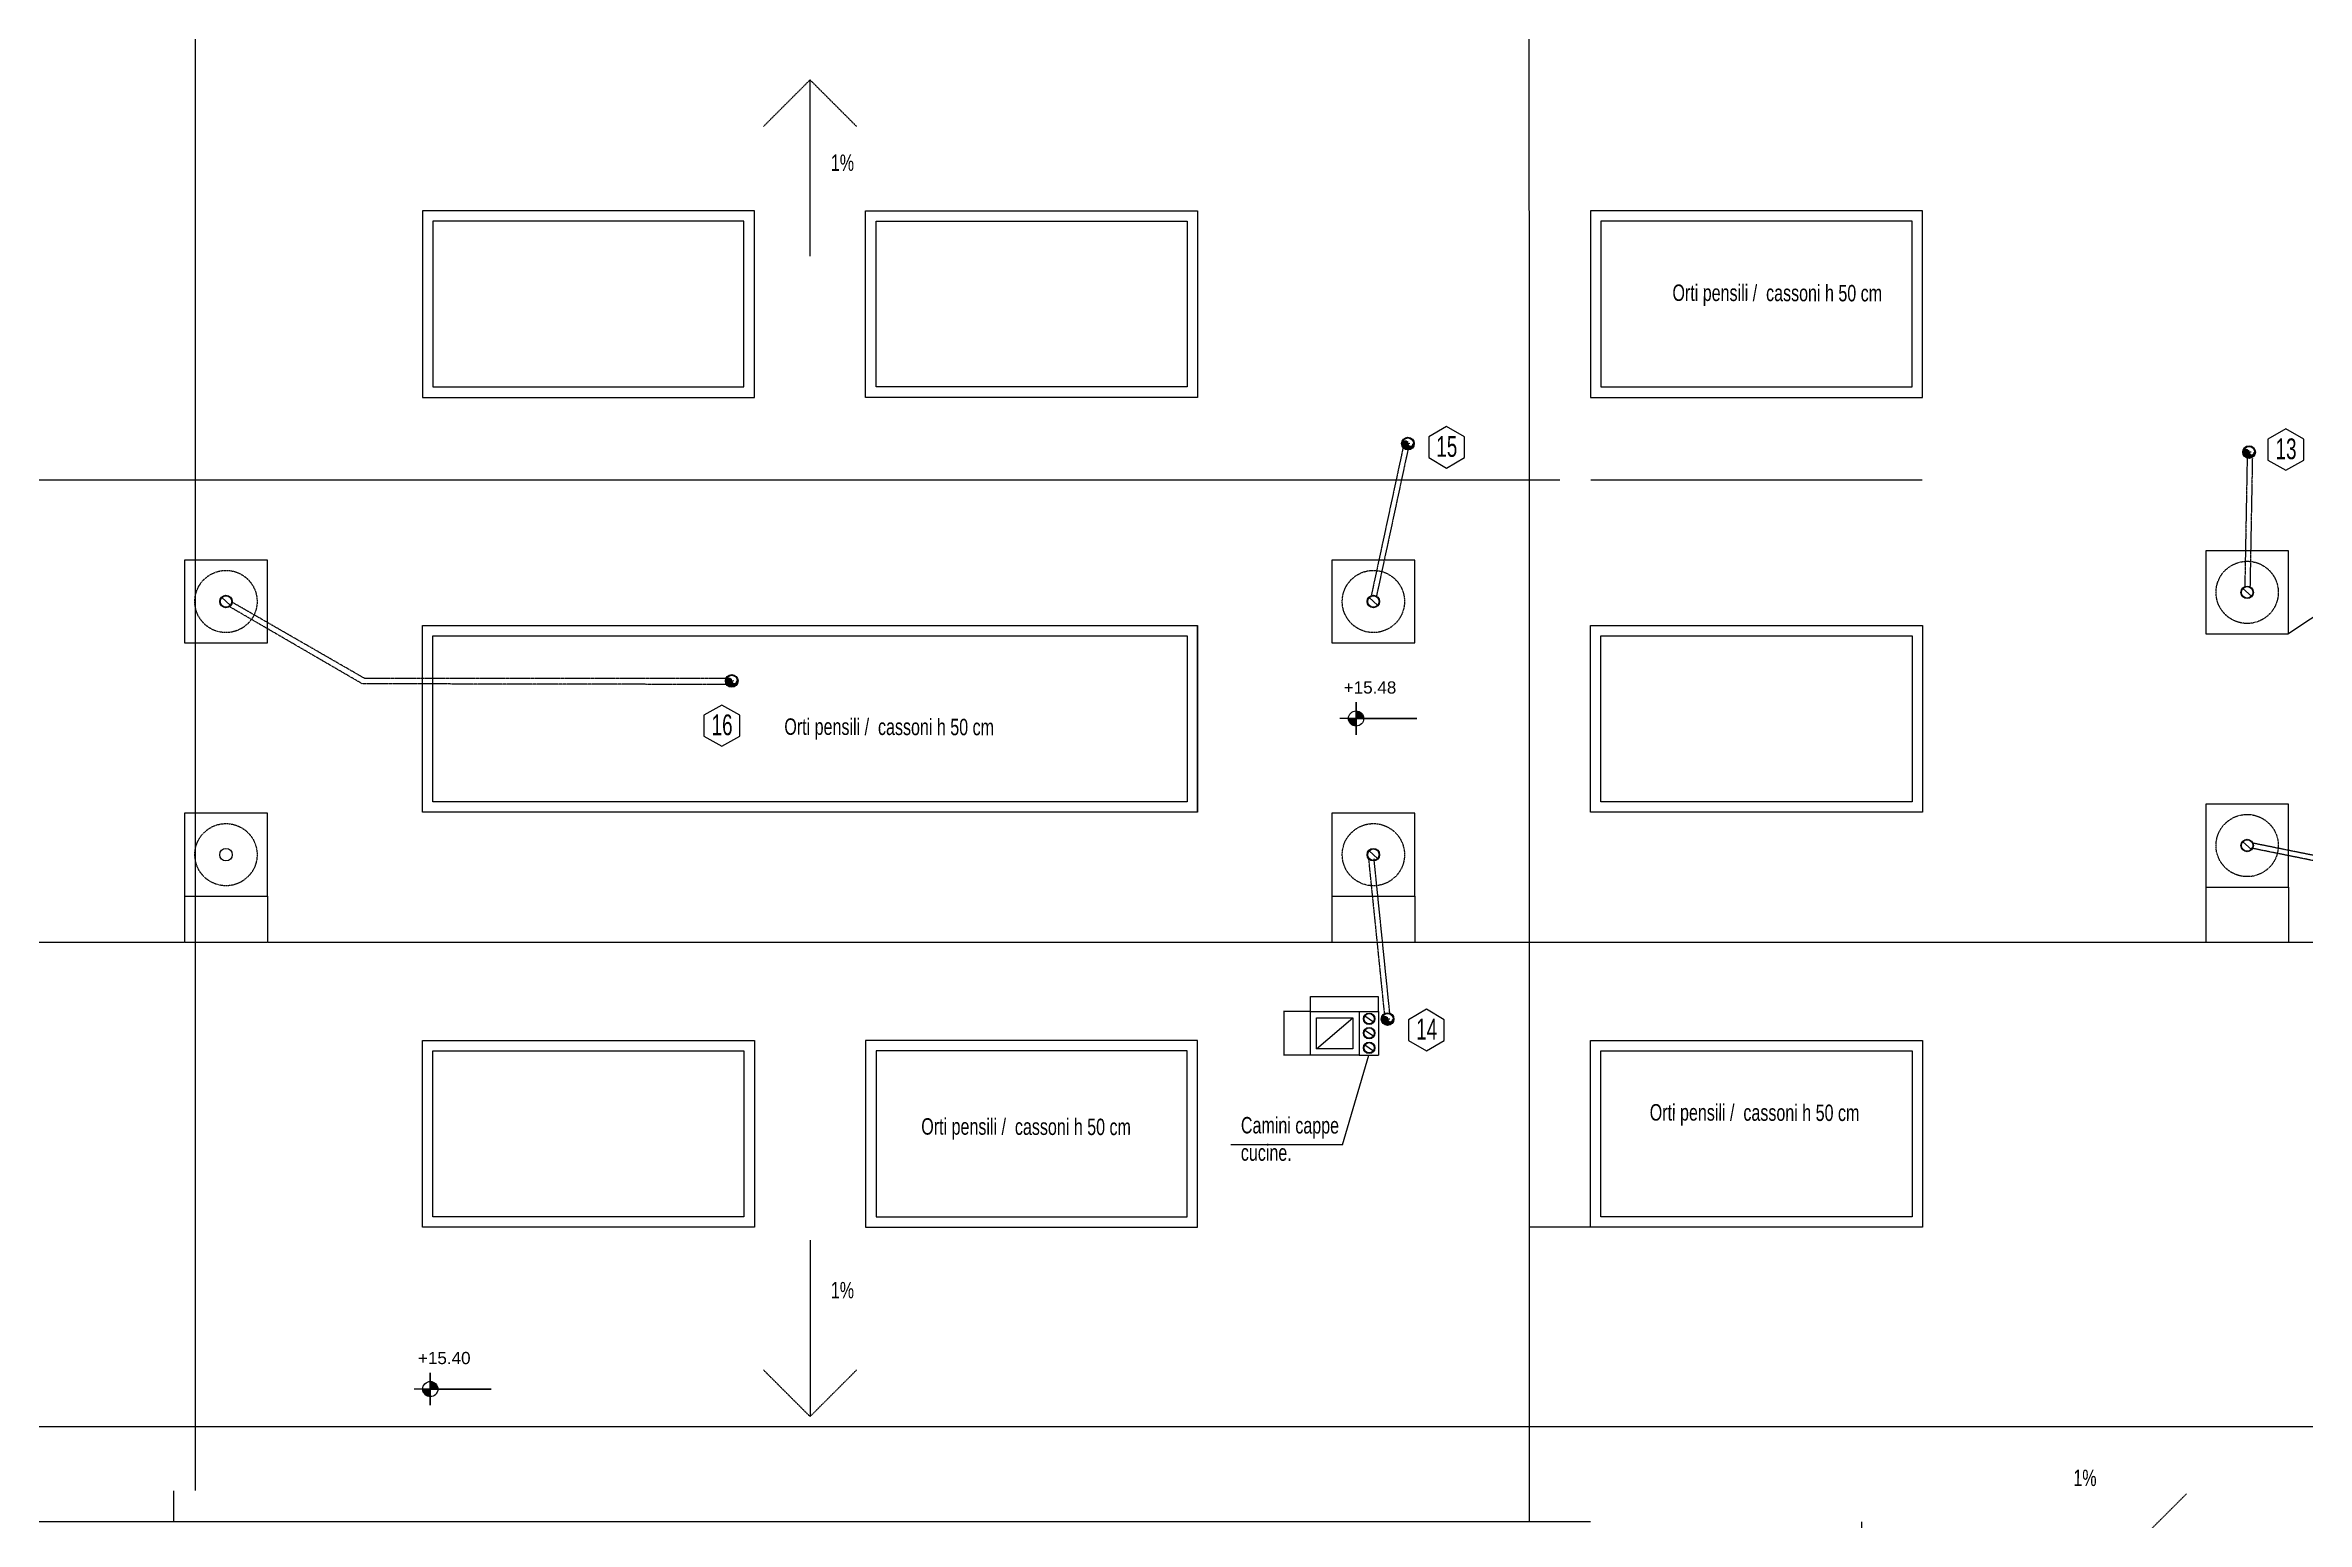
# Model space of a CAD drawing. Header units: millimetres. Extents: x -3782782348 to 131293, y -36553 to 57271.
# Drawn here: x 124965 to 127145, y -26355 to -24931 of the extents above; entities that cross this region are included whole.
import ezdxf

# ---------------------------------------------------------------- set-up
doc = ezdxf.new("R2010")
doc.units = ezdxf.units.MM
doc.header["$LTSCALE"] = 0.01
doc.linetypes.add('DASHED', pattern=[19.05, 12.7, -6.35])
doc.linetypes.add('HIDDEN', pattern=[0.375, 0.25, -0.125])
doc.layers.get('Defpoints').update_dxf_attribs({"color": 253})
for name, color, linetype in [('X_cavedi', 1, 'Continuous'), ('X_Esterno', 8, 'Continuous'), ('X_FOROMETRIA SCARICO NUMERAZIONE', 6, 'Continuous'), ('X_MURI', 8, 'Continuous'), ('X_Proiezini', 1, 'Continuous'), ('X_quote 1', 253, 'Continuous'), ('X_Quote altimetriche', 5, 'Continuous'), ('X_Serramenti Est', 1, 'Continuous'), ('X_TESTI', 253, 'Continuous')]:
    doc.layers.add(name, color=color, linetype=linetype)
doc.styles.add('Max 50', font='arial.ttf', dxfattribs={"width": 0.65, "height": 0.125})
doc.styles.add('QUOTE', font='simplex.shx', dxfattribs={"width": 0.7})
doc.styles.get("Standard").update_dxf_attribs({"font": 'arial.ttf'})
doc.dimstyles.get("Standard").update_dxf_attribs({"dimscale": 0, "dimtxt": 0.18, "dimasz": 0.18, "dimexe": 0.18, "dimexo": 0.0625, "dimgap": 0.09, "dimtad": 1, "dimdec": 0, "dimzin": 0, "dimdsep": 46, "dimtxsty": 'Standard', "dimcen": 0.09, "dimclrd": 256, "dimclre": 256, "dimclrt": 5, "dimadec": 0, "dimazin": 0, "dimtfac": 1, "dimtdec": 0, "dimtix": 1, "dimtofl": 0, "dimtmove": 2, "dimatfit": 3, "dimfxl": 1, "dimtolj": 1, "dimtzin": 0, "dimarcsym": 0})

# ---------------------------------------------------------------- blocks, each defined once
blk = doc.blocks.new('*D228')
at = {"layer": 'Defpoints', "color": 0, "transparency": 16777216}
for p in [(126454.5, -25491, 0), (126395.2, -25671), (126454.5, -25671, 0)]:
    blk.add_point(p, dxfattribs=at)
at = {"layer": 'X_quote 1', "lineweight": -2, "transparency": 16777216}
blk.add_line((126395.2, -25491.2), (126395.2, -25670.9), dxfattribs=at)
at = {"layer": 'X_quote 1', "transparency": 16777216}
for points in [[(126395.2, -25491.2), (126395.2, -25491.2), (126395.2, -25491)], [(126395.2, -25670.9), (126395.2, -25670.9), (126395.2, -25671)]]:
    blk.add_solid(points, dxfattribs=at)
at = {"layer": 'X_quote 1', "color": 5, "transparency": 16777216, "insert": (126395, -25581), "char_height": 0.18, "attachment_point": 5, "rotation": 90}
blk.add_mtext('\\A1;180', dxfattribs=at)
blk = doc.blocks.new('*D91')
at = {"layer": 'Defpoints', "color": 0, "transparency": 16777216}
for p in [(125035.7, -24807, 0), (125109.2, -26325.1, 0), (125109.2, -26325.1, 0)]:
    blk.add_point(p, dxfattribs=at)
at = {"layer": 'X_quote 1', "lineweight": -2, "transparency": 16777216}
blk.add_line((125109.2, -24807.2, 0), (125109.2, -26324.9, 0), dxfattribs=at)
at = {"layer": 'X_quote 1', "transparency": 16777216}
for points in [[(125109.2, -24807.2, 0), (125109.2, -24807.2, 0), (125109.2, -24807, 0)], [(125109.2, -26324.9, 0), (125109.2, -26324.9, 0), (125109.2, -26325.1, 0)]]:
    blk.add_solid(points, dxfattribs=at)
at = {"layer": 'X_quote 1', "color": 5, "transparency": 16777216, "insert": (125109, -25566, 0), "char_height": 0.18, "attachment_point": 5, "rotation": 90}
blk.add_mtext('\\A1;1518', dxfattribs=at)
blk = doc.blocks.new('*D235')
at = {"layer": 'Defpoints', "color": 0, "transparency": 16777216}
for p in [(124949.5, -25271, 0), (125328.3, -25271, 0), (125328.3, -25350.5)]:
    blk.add_point(p, dxfattribs=at)
at = {"layer": 'X_quote 1', "lineweight": -2, "transparency": 16777216}
blk.add_line((124949.6, -25350.5), (125328.1, -25350.5), dxfattribs=at)
at = {"layer": 'X_quote 1', "transparency": 16777216}
for points in [[(124949.6, -25350.5), (124949.6, -25350.5), (124949.5, -25350.5)], [(125328.1, -25350.5), (125328.1, -25350.5), (125328.3, -25350.5)]]:
    blk.add_solid(points, dxfattribs=at)
at = {"layer": 'X_quote 1', "color": 5, "transparency": 16777216, "insert": (125138.9, -25350.3), "char_height": 0.18, "attachment_point": 5}
blk.add_mtext('\\A1;379', dxfattribs=at)
blk = doc.blocks.new('*D236')
at = {"layer": 'Defpoints', "color": 0, "transparency": 16777216}
for p in [(125328.3, -25271, 0), (125648.3, -25271, 0), (125648.3, -25350.5)]:
    blk.add_point(p, dxfattribs=at)
at = {"layer": 'X_quote 1', "lineweight": -2, "transparency": 16777216}
blk.add_line((125328.5, -25350.5), (125648.1, -25350.5), dxfattribs=at)
at = {"layer": 'X_quote 1', "transparency": 16777216}
for points in [[(125328.5, -25350.5), (125328.5, -25350.5), (125328.3, -25350.5)], [(125648.1, -25350.5), (125648.1, -25350.5), (125648.3, -25350.5)]]:
    blk.add_solid(points, dxfattribs=at)
at = {"layer": 'X_quote 1', "color": 5, "transparency": 16777216, "insert": (125488.3, -25350.3), "char_height": 0.18, "attachment_point": 5}
blk.add_mtext('\\A1;320', dxfattribs=at)
blk = doc.blocks.new('*D237')
at = {"layer": 'Defpoints', "color": 0, "transparency": 16777216}
for p in [(125648.3, -25271, 0), (125755.6, -25271, 0), (125755.6, -25350.5)]:
    blk.add_point(p, dxfattribs=at)
at = {"layer": 'X_quote 1', "lineweight": -2, "transparency": 16777216}
blk.add_line((125648.5, -25350.5), (125755.4, -25350.5), dxfattribs=at)
at = {"layer": 'X_quote 1', "transparency": 16777216}
for points in [[(125648.5, -25350.5), (125648.5, -25350.5), (125648.3, -25350.5)], [(125755.4, -25350.5), (125755.4, -25350.5), (125755.6, -25350.5)]]:
    blk.add_solid(points, dxfattribs=at)
at = {"layer": 'X_quote 1', "color": 5, "transparency": 16777216, "insert": (125702, -25350.3), "char_height": 0.18, "attachment_point": 5}
blk.add_mtext('\\A1;107', dxfattribs=at)
blk = doc.blocks.new('*D238')
at = {"layer": 'Defpoints', "color": 0, "transparency": 16777216}
for p in [(125755.6, -25271, 0), (126075.6, -25271, 0), (126075.6, -25350.5)]:
    blk.add_point(p, dxfattribs=at)
at = {"layer": 'X_quote 1', "lineweight": -2, "transparency": 16777216}
blk.add_line((125755.8, -25350.5), (126075.4, -25350.5), dxfattribs=at)
at = {"layer": 'X_quote 1', "transparency": 16777216}
for points in [[(125755.8, -25350.5), (125755.8, -25350.5), (125755.6, -25350.5)], [(126075.4, -25350.5), (126075.4, -25350.5), (126075.6, -25350.5)]]:
    blk.add_solid(points, dxfattribs=at)
at = {"layer": 'X_quote 1', "color": 5, "transparency": 16777216, "insert": (125915.6, -25350.3), "char_height": 0.18, "attachment_point": 5}
blk.add_mtext('\\A1;320', dxfattribs=at)
blk = doc.blocks.new('*D106')
at = {"layer": 'Defpoints', "color": 0, "transparency": 16777216}
for p in [(126046.4, -25271, 0), (126425.2, -25271, 0), (126425.2, -25350.5)]:
    blk.add_point(p, dxfattribs=at)
at = {"layer": 'X_quote 1', "lineweight": -2, "transparency": 16777216}
blk.add_line((126046.5, -25350.5), (126425, -25350.5), dxfattribs=at)
at = {"layer": 'X_quote 1', "transparency": 16777216}
for points in [[(126046.5, -25350.5), (126046.5, -25350.5), (126046.4, -25350.5)], [(126425, -25350.5), (126425, -25350.5), (126425.2, -25350.5)]]:
    blk.add_solid(points, dxfattribs=at)
at = {"layer": 'X_quote 1', "color": 5, "transparency": 16777216, "insert": (126235.8, -25350.3), "char_height": 0.18, "attachment_point": 5}
blk.add_mtext('\\A1;379', dxfattribs=at)
blk = doc.blocks.new('*D239')
at = {"layer": 'Defpoints', "color": 0, "transparency": 16777216}
for p in [(126454.5, -25271, 0), (126774.5, -25271, 0), (126774.5, -25350.5)]:
    blk.add_point(p, dxfattribs=at)
at = {"layer": 'X_quote 1', "lineweight": -2, "transparency": 16777216}
blk.add_line((126454.6, -25350.5), (126774.3, -25350.5), dxfattribs=at)
at = {"layer": 'X_quote 1', "transparency": 16777216}
for points in [[(126454.6, -25350.5), (126454.6, -25350.5), (126454.5, -25350.5)], [(126774.3, -25350.5), (126774.3, -25350.5), (126774.5, -25350.5)]]:
    blk.add_solid(points, dxfattribs=at)
at = {"layer": 'X_quote 1', "color": 5, "transparency": 16777216, "insert": (126614.5, -25350.3), "char_height": 0.18, "attachment_point": 5}
blk.add_mtext('\\A1;320', dxfattribs=at)
blk = doc.blocks.new('*D240')
at = {"layer": 'Defpoints', "color": 0, "transparency": 16777216}
for p in [(126454.5, -25091, 0), (126395.2, -25271), (126454.5, -25271, 0)]:
    blk.add_point(p, dxfattribs=at)
at = {"layer": 'X_quote 1', "lineweight": -2, "transparency": 16777216}
blk.add_line((126395.2, -25091.2), (126395.2, -25270.9), dxfattribs=at)
at = {"layer": 'X_quote 1', "transparency": 16777216}
for points in [[(126395.2, -25091.2), (126395.2, -25091.2), (126395.2, -25091)], [(126395.2, -25270.9), (126395.2, -25270.9), (126395.2, -25271)]]:
    blk.add_solid(points, dxfattribs=at)
at = {"layer": 'X_quote 1', "color": 5, "transparency": 16777216, "insert": (126395, -25181), "char_height": 0.18, "attachment_point": 5, "rotation": 90}
blk.add_mtext('\\A1;180', dxfattribs=at)
blk = doc.blocks.new('*D241')
at = {"layer": 'Defpoints', "color": 0, "transparency": 16777216}
for p in [(126454.5, -25271, 0), (126395.2, -25491), (126454.5, -25491, 0)]:
    blk.add_point(p, dxfattribs=at)
at = {"layer": 'X_quote 1', "lineweight": -2, "transparency": 16777216}
blk.add_line((126395.2, -25271.2), (126395.2, -25490.9), dxfattribs=at)
at = {"layer": 'X_quote 1', "transparency": 16777216}
for points in [[(126395.2, -25271.2), (126395.2, -25271.2), (126395.2, -25271)], [(126395.2, -25490.9), (126395.2, -25490.9), (126395.2, -25491)]]:
    blk.add_solid(points, dxfattribs=at)
at = {"layer": 'X_quote 1', "color": 5, "transparency": 16777216, "insert": (126395, -25381), "char_height": 0.18, "attachment_point": 5, "rotation": 90}
blk.add_mtext('\\A1;220', dxfattribs=at)
blk = doc.blocks.new('*D242')
at = {"layer": 'Defpoints', "color": 0, "transparency": 16777216}
for p in [(126454.5, -25671, 0), (126395.2, -25891), (126454.5, -25891, 0)]:
    blk.add_point(p, dxfattribs=at)
at = {"layer": 'X_quote 1', "lineweight": -2, "transparency": 16777216}
blk.add_line((126395.2, -25671.2), (126395.2, -25890.9), dxfattribs=at)
at = {"layer": 'X_quote 1', "transparency": 16777216}
for points in [[(126395.2, -25671.2), (126395.2, -25671.2), (126395.2, -25671)], [(126395.2, -25890.9), (126395.2, -25890.9), (126395.2, -25891)]]:
    blk.add_solid(points, dxfattribs=at)
at = {"layer": 'X_quote 1', "color": 5, "transparency": 16777216, "insert": (126395, -25781), "char_height": 0.18, "attachment_point": 5, "rotation": 90}
blk.add_mtext('\\A1;220', dxfattribs=at)
blk = doc.blocks.new('*D243')
at = {"layer": 'Defpoints', "color": 0, "transparency": 16777216}
for p in [(126454.5, -25891, 0), (126395.2, -26071), (126454.5, -26071, 0)]:
    blk.add_point(p, dxfattribs=at)
at = {"layer": 'X_quote 1', "lineweight": -2, "transparency": 16777216}
blk.add_line((126395.2, -25891.2), (126395.2, -26070.9), dxfattribs=at)
at = {"layer": 'X_quote 1', "transparency": 16777216}
for points in [[(126395.2, -25891.2), (126395.2, -25891.2), (126395.2, -25891)], [(126395.2, -26070.9), (126395.2, -26070.9), (126395.2, -26071)]]:
    blk.add_solid(points, dxfattribs=at)
at = {"layer": 'X_quote 1', "color": 5, "transparency": 16777216, "insert": (126395, -25981), "char_height": 0.18, "attachment_point": 5, "rotation": 90}
blk.add_mtext('\\A1;180', dxfattribs=at)
blk = doc.blocks.new('*D244')
at = {"layer": 'Defpoints', "color": 0, "transparency": 16777216}
for p in [(126395.2, -24529, 0), (126454.5, -24529, 0), (126454.5, -25091, 0)]:
    blk.add_point(p, dxfattribs=at)
at = {"layer": 'X_quote 1', "lineweight": -2, "transparency": 16777216}
blk.add_line((126395.2, -25090.9, 0), (126395.2, -24529.2, 0), dxfattribs=at)
at = {"layer": 'X_quote 1', "transparency": 16777216}
for points in [[(126395.2, -24529.2, 0), (126395.2, -24529.2, 0), (126395.2, -24529, 0)], [(126395.2, -25090.9, 0), (126395.2, -25090.9, 0), (126395.2, -25091, 0)]]:
    blk.add_solid(points, dxfattribs=at)
at = {"layer": 'X_quote 1', "color": 5, "transparency": 16777216, "insert": (126395, -24810, 0), "char_height": 0.18, "attachment_point": 5, "rotation": 90}
blk.add_mtext('\\A1;562', dxfattribs=at)
blk = doc.blocks.new('*D259')
at = {"layer": 'Defpoints', "color": 0, "transparency": 16777216}
for p in [(124920.5, -18765.1, 0), (125138.8, -18765.1), (125138.8, -26742.2, 0)]:
    blk.add_point(p, dxfattribs=at)
at = {"layer": 'X_quote 1', "lineweight": -2, "transparency": 16777216}
blk.add_line((124920.5, -26742.1, 0), (124920.5, -18765.3, 0), dxfattribs=at)
at = {"layer": 'X_quote 1', "transparency": 16777216}
for points in [[(124920.4, -18765.3, 0), (124920.5, -18765.3, 0), (124920.5, -18765.1, 0)], [(124920.4, -26742.1, 0), (124920.5, -26742.1, 0), (124920.5, -26742.2, 0)]]:
    blk.add_solid(points, dxfattribs=at)
at = {"layer": 'X_quote 1', "color": 5, "transparency": 16777216, "insert": (124920.3, -22753.7, 0), "char_height": 0.18, "attachment_point": 5, "rotation": 90}
blk.add_mtext('\\A1;7977', dxfattribs=at)
blk = doc.blocks.new('*D132')
at = {"layer": 'Defpoints', "color": 0, "transparency": 16777216}
for p in [(125109.2, -26325.1, 0), (125088.3, -26355.1, 0), (125088.3, -26355.1, 0)]:
    blk.add_point(p, dxfattribs=at)
at = {"layer": 'X_quote 1', "lineweight": -2, "transparency": 16777216}
blk.add_line((125088.3, -26325.2, 0), (125088.3, -26354.9, 0), dxfattribs=at)
at = {"layer": 'X_quote 1', "transparency": 16777216}
for points in [[(125088.3, -26325.2, 0), (125088.4, -26325.2, 0), (125088.3, -26325.1, 0)], [(125088.3, -26354.9, 0), (125088.4, -26354.9, 0), (125088.3, -26355.1, 0)]]:
    blk.add_solid(points, dxfattribs=at)
at = {"layer": 'X_quote 1', "color": 5, "transparency": 16777216, "insert": (125088.2, -26340.1, 0), "char_height": 0.18, "attachment_point": 5, "rotation": 90}
blk.add_mtext('\\A1;30', dxfattribs=at)
blk = doc.blocks.new('*D308')
at = {"layer": 'Defpoints', "color": 0, "transparency": 16777216}
for p in [(127471.7, -19638.3), (97217.8, -19646.3), (127471.7, -27284.1, 0)]:
    blk.add_point(p, dxfattribs=at)
at = {"layer": 'X_quote 1', "lineweight": -2, "transparency": 16777216}
blk.add_line((97217.9, -19638.3), (127471.6, -19638.3), dxfattribs=at)
at = {"layer": 'X_quote 1', "transparency": 16777216}
for points in [[(97217.9, -19638.2), (97217.9, -19638.3), (97217.8, -19638.3)], [(127471.6, -19638.2), (127471.6, -19638.3), (127471.7, -19638.3)]]:
    blk.add_solid(points, dxfattribs=at)
at = {"layer": 'X_quote 1', "color": 5, "transparency": 16777216, "insert": (112344.8, -19638.1), "char_height": 0.18, "attachment_point": 5}
blk.add_mtext('\\A1;30254', dxfattribs=at)
blk = doc.blocks.new('*D352')
at = {"layer": 'Defpoints', "color": 0, "transparency": 16777216}
for p in [(94093.8, -18735.1), (126715.8, -26263.1, 0), (126715.8, -26355.1, 0)]:
    blk.add_point(p, dxfattribs=at)
at = {"layer": 'X_quote 1', "lineweight": -2, "transparency": 16777216}
blk.add_line((94093.9, -26263.1, 0), (126715.6, -26263.1, 0), dxfattribs=at)
at = {"layer": 'X_quote 1', "transparency": 16777216}
for points in [[(94093.9, -26263.1, 0), (94093.9, -26263.2, 0), (94093.8, -26263.1, 0)], [(126715.6, -26263.1, 0), (126715.6, -26263.2, 0), (126715.8, -26263.1, 0)]]:
    blk.add_solid(points, dxfattribs=at)
at = {"layer": 'X_quote 1', "color": 5, "transparency": 16777216, "insert": (110404.8, -26263, 0), "char_height": 0.18, "attachment_point": 5}
blk.add_mtext('\\A1;32622', dxfattribs=at)
blk = doc.blocks.new('*D353')
at = {"layer": 'Defpoints', "color": 0, "transparency": 16777216}
for p in [(128551.8, -26263.1), (128551.8, -26301.4, 0), (126715.8, -26355.1, 0)]:
    blk.add_point(p, dxfattribs=at)
at = {"layer": 'X_quote 1', "lineweight": -2, "transparency": 16777216}
blk.add_line((126716, -26263.1), (128551.6, -26263.1), dxfattribs=at)
at = {"layer": 'X_quote 1', "transparency": 16777216}
for points in [[(126716, -26263.1), (126716, -26263.2), (126715.8, -26263.1)], [(128551.6, -26263.1), (128551.6, -26263.2), (128551.8, -26263.1)]]:
    blk.add_solid(points, dxfattribs=at)
at = {"layer": 'X_quote 1', "color": 5, "transparency": 16777216, "insert": (127633.8, -26263), "char_height": 0.18, "attachment_point": 5}
blk.add_mtext('\\A1;1836', dxfattribs=at)
blk = doc.blocks.new('colonna')
at = {"ltscale": 20}
h = blk.add_hatch(color=256, dxfattribs=at)
h.paths.add_polyline_path([(793.702, -32.366, -1), (793.58, -32.367, -1)])
h.paths.add_polyline_path([(793.586, -32.367, 1), (793.695, -32.366, 1)], flags=16)
blk.add_hatch(color=256).paths.add_polyline_path([(793.692, -32.366, -1), (793.59, -32.367, -1), (793.641, -32.366, 1)])
at = {"color": 2}
for p, q in [((793.661, -32.366), (793.62, -32.367)), ((793.641, -32.387), (793.64, -32.346))]:
    blk.add_line(p, q, dxfattribs=at)
at = {"color": 7}
for radius in [0.0611, 0.0543]:
    blk.add_circle((793.641, -32.366), radius, dxfattribs=at)
at = {"color": 2}
for centre, start, end in [((793.615, -32.367), 0.5919, 180.5919), ((793.666, -32.366), 180.5919, 0.5919)]:
    blk.add_arc(centre, 0.0255, start, end, dxfattribs=at)
blk = doc.blocks.new('*D418')
at = {"layer": 'Defpoints', "color": 0, "transparency": 16777216}
for p in [(126454.5, -26071, 0), (126395.2, -26355.1), (126454.5, -26355.1, 0)]:
    blk.add_point(p, dxfattribs=at)
at = {"layer": 'X_quote 1', "lineweight": -2, "transparency": 16777216}
for p, q in [((126454.4, -26071), (126395, -26071)), ((126395.2, -26071.2), (126395.2, -26354.9)), ((126454.4, -26355.1), (126395, -26355.1))]:
    blk.add_line(p, q, dxfattribs=at)
at = {"layer": 'X_quote 1', "transparency": 16777216}
for points in [[(126395.2, -26071.2), (126395.2, -26071.2), (126395.2, -26071)], [(126395.2, -26354.9), (126395.2, -26354.9), (126395.2, -26355.1)]]:
    blk.add_solid(points, dxfattribs=at)
at = {"layer": 'X_quote 1', "color": 5, "transparency": 16777216, "insert": (126395, -26213.1), "char_height": 0.18, "attachment_point": 5, "rotation": 90}
blk.add_mtext('\\A1;284', dxfattribs=at)
blk = doc.blocks.new('*D419')
at = {"layer": 'Defpoints', "color": 0, "transparency": 16777216}
for p in [(96927.2, -18765.1), (96934, -18765.1), (126454.5, -26355.1, 0)]:
    blk.add_point(p, dxfattribs=at)
at = {"layer": 'X_quote 1', "lineweight": -2, "transparency": 16777216}
for p, q in [((96933.9, -18765.1), (96927, -18765.1)), ((96927.2, -26354.9), (96927.2, -18765.3)), ((126454.4, -26355.1), (96927, -26355.1))]:
    blk.add_line(p, q, dxfattribs=at)
at = {"layer": 'X_quote 1', "transparency": 16777216}
for points in [[(96927.2, -18765.3), (96927.2, -18765.3), (96927.2, -18765.1)], [(96927.2, -26354.9), (96927.2, -26354.9), (96927.2, -26355.1)]]:
    blk.add_solid(points, dxfattribs=at)
at = {"layer": 'X_quote 1', "color": 5, "transparency": 16777216, "insert": (96927, -22560.1), "char_height": 0.18, "attachment_point": 5, "rotation": 90}
blk.add_mtext('\\A1;7590', dxfattribs=at)
blk = doc.blocks.new('quota altim')
at = {"layer": 'X_Quote altimetriche', "ltscale": 4}
h = blk.add_hatch(color=256, dxfattribs=at)
h.paths.add_polyline_path([(0, 18.7), (0, 0), (18.7, 0, 0.414214)])
h.paths.add_polyline_path([(0, 0), (-18.7, 0, 0.414214), (0, -18.7)])
blk.add_lwpolyline([(0, 0), (0, 40), (0, 40), (0, -40), (0, -40), (0, 0), (40, 0), (149.3, 0), (0, 0), (-40, 0), (-40, 0)], dxfattribs=at)
blk.add_circle((0, 0), 18.7, dxfattribs=at)
blk = doc.blocks.new('*D428')
at = {"layer": 'Defpoints', "color": 0, "transparency": 16777216}
for p in [(124441.7, -25751.9, 0), (125098.9, -25751.9, 0), (125098.9, -25796.3)]:
    blk.add_point(p, dxfattribs=at)
at = {"layer": 'X_quote 1', "lineweight": -2, "transparency": 16777216}
for p, q in [((124441.7, -25751.9), (124441.7, -25796.5)), ((125098.9, -25751.9), (125098.9, -25796.5)), ((124441.8, -25796.3), (125098.7, -25796.3))]:
    blk.add_line(p, q, dxfattribs=at)
at = {"layer": 'X_quote 1', "transparency": 16777216}
for points in [[(124441.8, -25796.3), (124441.8, -25796.4), (124441.7, -25796.3)], [(125098.7, -25796.3), (125098.7, -25796.4), (125098.9, -25796.3)]]:
    blk.add_solid(points, dxfattribs=at)
at = {"layer": 'X_quote 1', "color": 5, "transparency": 16777216, "insert": (124770.3, -25796.2), "char_height": 0.18, "attachment_point": 5}
blk.add_mtext('\\A1;657', dxfattribs=at)
blk = doc.blocks.new('*D429')
at = {"layer": 'Defpoints', "color": 0, "transparency": 16777216}
for p in [(125098.9, -25751.9, 0), (125178.9, -25751.9, 0), (125178.9, -25796.3)]:
    blk.add_point(p, dxfattribs=at)
at = {"layer": 'X_quote 1', "lineweight": -2, "transparency": 16777216}
for p, q in [((125098.9, -25751.9), (125098.9, -25796.5)), ((125178.9, -25751.9), (125178.9, -25796.5)), ((125099.1, -25796.3), (125178.7, -25796.3))]:
    blk.add_line(p, q, dxfattribs=at)
at = {"layer": 'X_quote 1', "transparency": 16777216}
for points in [[(125099.1, -25796.3), (125099.1, -25796.4), (125098.9, -25796.3)], [(125178.7, -25796.3), (125178.7, -25796.4), (125178.9, -25796.3)]]:
    blk.add_solid(points, dxfattribs=at)
at = {"layer": 'X_quote 1', "color": 5, "transparency": 16777216, "insert": (125138.9, -25796.2), "char_height": 0.18, "attachment_point": 5}
blk.add_mtext('\\A1;80', dxfattribs=at)
blk = doc.blocks.new('*D430')
at = {"layer": 'Defpoints', "color": 0, "transparency": 16777216}
for p in [(125178.9, -25751.9, 0), (126205.1, -25751.9, 0), (126205.1, -25796.3)]:
    blk.add_point(p, dxfattribs=at)
at = {"layer": 'X_quote 1', "lineweight": -2, "transparency": 16777216}
for p, q in [((125178.9, -25751.9), (125178.9, -25796.5)), ((126205.1, -25751.9), (126205.1, -25796.5)), ((125179.1, -25796.3), (126204.9, -25796.3))]:
    blk.add_line(p, q, dxfattribs=at)
at = {"layer": 'X_quote 1', "transparency": 16777216}
for points in [[(125179.1, -25796.3), (125179.1, -25796.4), (125178.9, -25796.3)], [(126204.9, -25796.3), (126204.9, -25796.4), (126205.1, -25796.3)]]:
    blk.add_solid(points, dxfattribs=at)
at = {"layer": 'X_quote 1', "color": 5, "transparency": 16777216, "insert": (125692, -25796.2), "char_height": 0.18, "attachment_point": 5}
blk.add_mtext('\\A1;1026', dxfattribs=at)
blk = doc.blocks.new('*D431')
at = {"layer": 'Defpoints', "color": 0, "transparency": 16777216}
for p in [(126205.1, -25751.9, 0), (126285.1, -25751.9, 0), (126285.1, -25796.3)]:
    blk.add_point(p, dxfattribs=at)
at = {"layer": 'X_quote 1', "lineweight": -2, "transparency": 16777216}
for p, q in [((126205.1, -25751.9), (126205.1, -25796.5)), ((126285.1, -25751.9), (126285.1, -25796.5)), ((126205.2, -25796.3), (126284.9, -25796.3))]:
    blk.add_line(p, q, dxfattribs=at)
at = {"layer": 'X_quote 1', "transparency": 16777216}
for points in [[(126205.2, -25796.3), (126205.2, -25796.4), (126205.1, -25796.3)], [(126284.9, -25796.3), (126284.9, -25796.4), (126285.1, -25796.3)]]:
    blk.add_solid(points, dxfattribs=at)
at = {"layer": 'X_quote 1', "color": 5, "transparency": 16777216, "insert": (126245.1, -25796.2), "char_height": 0.18, "attachment_point": 5}
blk.add_mtext('\\A1;80', dxfattribs=at)
blk = doc.blocks.new('*D432')
at = {"layer": 'Defpoints', "color": 0, "transparency": 16777216}
for p in [(127047.5, -25743.1, 0), (126285.1, -25751.9, 0), (127047.5, -25796.3)]:
    blk.add_point(p, dxfattribs=at)
at = {"layer": 'X_quote 1', "lineweight": -2, "transparency": 16777216}
for p, q in [((127047.5, -25743.1), (127047.5, -25796.5)), ((126285.1, -25751.9), (126285.1, -25796.5)), ((126285.2, -25796.3), (127047.3, -25796.3))]:
    blk.add_line(p, q, dxfattribs=at)
at = {"layer": 'X_quote 1', "transparency": 16777216}
for points in [[(126285.2, -25796.3), (126285.2, -25796.4), (126285.1, -25796.3)], [(127047.3, -25796.3), (127047.3, -25796.4), (127047.5, -25796.3)]]:
    blk.add_solid(points, dxfattribs=at)
at = {"layer": 'X_quote 1', "color": 5, "transparency": 16777216, "insert": (126666.3, -25796.2), "char_height": 0.18, "attachment_point": 5}
blk.add_mtext('\\A1;762', dxfattribs=at)
blk = doc.blocks.new('*D433')
at = {"layer": 'Defpoints', "color": 0, "transparency": 16777216}
for p in [(127047.5, -25743.1, 0), (127127.5, -25743.1, 0), (127127.5, -25796.3)]:
    blk.add_point(p, dxfattribs=at)
at = {"layer": 'X_quote 1', "lineweight": -2, "transparency": 16777216}
for p, q in [((127047.5, -25743.1), (127047.5, -25796.5)), ((127127.5, -25743.1), (127127.5, -25796.5)), ((127047.6, -25796.3), (127127.3, -25796.3))]:
    blk.add_line(p, q, dxfattribs=at)
at = {"layer": 'X_quote 1', "transparency": 16777216}
for points in [[(127047.6, -25796.3), (127047.6, -25796.4), (127047.5, -25796.3)], [(127127.3, -25796.3), (127127.3, -25796.4), (127127.5, -25796.3)]]:
    blk.add_solid(points, dxfattribs=at)
at = {"layer": 'X_quote 1', "color": 5, "transparency": 16777216, "insert": (127087.5, -25796.2), "char_height": 0.18, "attachment_point": 5}
blk.add_mtext('\\A1;80', dxfattribs=at)
blk = doc.blocks.new('*D434')
at = {"layer": 'Defpoints', "color": 0, "transparency": 16777216}
for p in [(127127.5, -25743.1, 0), (127946.5, -25743.1, 0), (127946.5, -25796.3)]:
    blk.add_point(p, dxfattribs=at)
at = {"layer": 'X_quote 1', "lineweight": -2, "transparency": 16777216}
for p, q in [((127127.5, -25743.1), (127127.5, -25796.5)), ((127946.5, -25743.1), (127946.5, -25796.5)), ((127127.6, -25796.3), (127946.3, -25796.3))]:
    blk.add_line(p, q, dxfattribs=at)
at = {"layer": 'X_quote 1', "transparency": 16777216}
for points in [[(127127.6, -25796.3), (127127.6, -25796.4), (127127.5, -25796.3)], [(127946.3, -25796.3), (127946.3, -25796.4), (127946.5, -25796.3)]]:
    blk.add_solid(points, dxfattribs=at)
at = {"layer": 'X_quote 1', "color": 5, "transparency": 16777216, "insert": (127537, -25796.2), "char_height": 0.18, "attachment_point": 5}
blk.add_mtext('\\A1;819', dxfattribs=at)
blk = doc.blocks.new('*D420')
at = {"layer": 'Defpoints', "color": 0, "transparency": 16777216}
for p in [(126184.4, -25848.9), (126184.4, -25863.1, 0), (126249.9, -25863.1, 0)]:
    blk.add_point(p, dxfattribs=at)
at = {"layer": 'X_quote 1', "lineweight": -2, "transparency": 16777216}
for p, q in [((126184.4, -25863), (126184.4, -25848.7)), ((126249.7, -25848.9), (126184.6, -25848.9)), ((126249.9, -25863), (126249.9, -25848.7))]:
    blk.add_line(p, q, dxfattribs=at)
at = {"layer": 'X_quote 1', "transparency": 16777216}
for points in [[(126184.6, -25848.9), (126184.6, -25848.9), (126184.4, -25848.9)], [(126249.7, -25848.9), (126249.7, -25848.9), (126249.9, -25848.9)]]:
    blk.add_solid(points, dxfattribs=at)
at = {"layer": 'X_quote 1', "color": 5, "transparency": 16777216, "insert": (126217.1, -25848.7), "char_height": 0.18, "attachment_point": 5}
blk.add_mtext('\\A1;65', dxfattribs=at)
blk = doc.blocks.new('*D421')
at = {"layer": 'Defpoints', "color": 0, "transparency": 16777216}
for p in [(126184.4, -25863.1), (126158.7, -25905.1), (126184.4, -25905.1, 0)]:
    blk.add_point(p, dxfattribs=at)
at = {"layer": 'X_quote 1', "lineweight": -2, "transparency": 16777216}
for p, q in [((126184.4, -25863.1), (126158.5, -25863.1)), ((126158.7, -25863.2), (126158.7, -25904.9)), ((126184.4, -25905.1), (126158.5, -25905.1))]:
    blk.add_line(p, q, dxfattribs=at)
at = {"layer": 'X_quote 1', "transparency": 16777216}
for points in [[(126158.6, -25863.2), (126158.7, -25863.2), (126158.7, -25863.1)], [(126158.6, -25904.9), (126158.7, -25904.9), (126158.7, -25905.1)]]:
    blk.add_solid(points, dxfattribs=at)
at = {"layer": 'X_quote 1', "color": 5, "transparency": 16777216, "insert": (126158.5, -25884.1), "char_height": 0.18, "attachment_point": 5, "rotation": 90}
blk.add_mtext('\\A1;42', dxfattribs=at)

msp = doc.modelspace()

# ---------------------------------------------------------------- linework, layer by layer
at = {"layer": 'X_cavedi'}
for p, q in [((125134.8, -25464.1, 0), (125143, -25471.5, 0)), ((126241, -25464.1, 0), (126249.1, -25471.5, 0)), ((127083.4, -25455.3, 0), (127091.6, -25462.7, 0)), ((127083.4, -25699.4, 0), (127091.6, -25706.8, 0)), ((126241, -25708.2, 0), (126249.1, -25715.5, 0)), ((126236.8, -25867.4, 0), (126245.1, -25872.9, 0)), ((126236.8, -25881.1, 0), (126245.1, -25886.7, 0)), ((126236.8, -25895.3, 0), (126245.1, -25900.9, 0))]:
    msp.add_line(p, q, dxfattribs=at)
at = {"layer": 'X_cavedi', "ltscale": 30}
msp.add_line((126190.4, -25899.1, 0), (126225.4, -25869.1, 0), dxfattribs=at)
at = {"layer": 'X_cavedi', "ltscale": 30, "elevation": 0}
msp.add_lwpolyline([(126190.4, -25899.1), (126190.4, -25869.1), (126225.4, -25869.1), (126225.4, -25899.1)], close=True, dxfattribs=at)
at = {"layer": 'X_cavedi'}
for centre, radius in [((125138.9, -25467.8, 0), 5.5), ((126245.1, -25467.8, 0), 5.5), ((127087.5, -25459, 0), 5.5), ((127087.5, -25703.1, 0), 5.5), ((126245.1, -25711.9, 0), 5.5), ((126241, -25870.1, 0), 5.5), ((126241, -25883.9, 0), 5.5), ((126241, -25870.1, 0), 5), ((126241, -25883.9, 0), 5), ((126241, -25898.1, 0), 5.5), ((126241, -25898.1, 0), 5)]:
    msp.add_circle(centre, radius, dxfattribs=at)
at = {"layer": 'X_Esterno', "ltscale": 30, "elevation": 0}
for points in [[(125328.3, -25091), (125328.3, -25271), (125648.3, -25271), (125648.3, -25091)], [(126075.6, -25091), (126075.6, -25271), (125755.6, -25271), (125755.6, -25091)], [(126454.5, -25091), (126454.5, -25271), (126774.5, -25271), (126774.5, -25091)], [(125338.3, -25101), (125338.3, -25261), (125638.3, -25261), (125638.3, -25101)], [(126065.6, -25101), (126065.6, -25261), (125765.6, -25261), (125765.6, -25101)], [(126464.5, -25101), (126464.5, -25261), (126764.5, -25261), (126764.5, -25101)], [(127047.5, -25499), (127127.5, -25499), (127127.5, -25419), (127047.5, -25419)], [(127047.5, -25499), (127127.5, -25499), (127127.5, -25419), (127047.5, -25419)], [(127047.5, -25499), (127127.5, -25499), (127127.5, -25419), (127047.5, -25419)], [(125098.9, -25507.8), (125178.9, -25507.8), (125178.9, -25427.8), (125098.9, -25427.8)], [(126205.1, -25507.8), (126285.1, -25507.8), (126285.1, -25427.8), (126205.1, -25427.8)], [(125328.3, -25671), (125328.3, -25491), (126075.6, -25491), (126075.6, -25671)], [(125338.3, -25661), (125338.3, -25501), (126065.6, -25501), (126065.6, -25661)], [(126075.6, -25671), (126075.6, -25491), (126075.6, -25491), (126075.6, -25671)], [(126454.5, -25671), (126454.5, -25491), (126774.5, -25491), (126774.5, -25671)], [(126464.5, -25661), (126464.5, -25501), (126764.5, -25501), (126764.5, -25661)], [(125098.9, -25751.9), (125178.9, -25751.9), (125178.9, -25671.9), (125098.9, -25671.9)], [(126205.1, -25751.9), (126285.1, -25751.9), (126285.1, -25671.9), (126205.1, -25671.9)], [(127047.5, -25743.1), (127127.5, -25743.1), (127127.5, -25663.1), (127047.5, -25663.1)], [(125328.3, -26071), (125328.3, -25891), (125648.3, -25891), (125648.3, -26071)], [(125338.3, -26061), (125338.3, -25901), (125638.3, -25901), (125638.3, -26061)], [(126075.6, -26071), (126075.6, -25891), (125755.6, -25891), (125755.6, -26071)], [(126065.6, -26061), (126065.6, -25901), (125765.6, -25901), (125765.6, -26061)], [(126454.5, -26071), (126454.5, -25891), (126774.5, -25891), (126774.5, -26071)], [(126464.5, -26061), (126464.5, -25901), (126764.5, -25901), (126764.5, -26061)]]:
    msp.add_lwpolyline(points, close=True, dxfattribs=at)
at = {"layer": 'X_FOROMETRIA SCARICO NUMERAZIONE', "linetype": 'DASHED'}
for p, q in [((126273.7, -25319.6, 0), (126243.1, -25461.8, 0)), ((126278.6, -25320.6, 0), (126248, -25462.9, 0)), ((127087.5, -25329.5, 0), (127085.2, -25454, 0)), ((127092.5, -25329.6, 0), (127090.2, -25454.1, 0)), ((125270.3, -25547.2, 0), (125142.3, -25472.8, 0)), ((125272.9, -25542.2, 0), (125144.8, -25468.5, 0)), ((125621.3, -25547.8, 0), (125270.3, -25547.2, 0)), ((125620.6, -25542.2, 0), (125272.9, -25542.2, 0)), ((127204.5, -25728.4, 0), (127091.4, -25705.6, 0)), ((127205.5, -25723.5, 0), (127092.4, -25700.7, 0)), ((126255.9, -25865, 0), (126240.7, -25716, 0)), ((126260.9, -25864.5, 0), (126245.7, -25715.5, 0))]:
    msp.add_line(p, q, dxfattribs=at)
at = {"layer": 'X_FOROMETRIA SCARICO NUMERAZIONE', "elevation": 0}
for points in [[(126298.4, -25329.1), (126315.6, -25339.1), (126332.9, -25329.1), (126332.9, -25309.1), (126315.6, -25299.2), (126298.4, -25309.1)], [(127107.5, -25331.4), (127124.7, -25341.3), (127142, -25331.4), (127142, -25311.4), (127124.7, -25301.4), (127107.5, -25311.4)], [(125599.7, -25597.5), (125616.9, -25607.4), (125634.2, -25597.5), (125634.2, -25577.5), (125616.9, -25567.6), (125599.7, -25577.5)], [(126278.9, -25890.9), (126296.2, -25900.9), (126313.5, -25890.9), (126313.5, -25871), (126296.2, -25861), (126278.9, -25871)], [(126279, -25890.9), (126296.3, -25900.9), (126313.5, -25890.9), (126313.5, -25871), (126296.3, -25861), (126279, -25871)]]:
    msp.add_lwpolyline(points, close=True, dxfattribs=at)
at = {"layer": 'X_MURI', "ltscale": 10}
for p, q in [((126231.4, -25863.1, 0), (126249.9, -25863.1, 0)), ((126249.9, -25863.1, 0), (126249.9, -25905.1, 0)), ((126231.4, -25905.1, 0), (126249.9, -25905.1, 0))]:
    msp.add_line(p, q, dxfattribs=at)
at = {"layer": 'X_MURI', "ltscale": 10, "elevation": 0}
msp.add_lwpolyline([(126184.4, -25905.1), (126184.4, -25863.1), (126231.4, -25863.1), (126231.4, -25905.1)], close=True, dxfattribs=at)
at = {"layer": 'X_MURI'}
for centre in [(125138.9, -25467.8, 0), (126245.1, -25467.8, 0), (127087.5, -25459, 0), (125138.9, -25711.9, 0), (126245.1, -25711.9, 0), (127087.5, -25703.1, 0)]:
    msp.add_circle(centre, 6, dxfattribs=at)
at = {"layer": 'X_Proiezini', "linetype": 'HIDDEN', "ltscale": 200}
for p, q in [((125702, -24964.9, 0), (125657, -25009.9, 0)), ((125702, -25134.9, 0), (125702, -24964.9, 0)), ((125702, -24964.9, 0), (125747, -25009.9, 0)), ((125702, -26083.6, 0), (125702, -26253.6, 0)), ((125702, -26253.6, 0), (125657, -26208.6, 0)), ((125702, -26253.6, 0), (125747, -26208.6, 0)), ((127029, -26328.1, 0), (126908.8, -26448.3, 0))]:
    msp.add_line(p, q, dxfattribs=at)
at = {"layer": 'X_Proiezini', "ltscale": 0.5}
msp.add_line((126715.8, -26355.1, 0), (126715.8, -28577, 0), dxfattribs=at)
at = {"layer": 'X_Serramenti Est', "linetype": 'HIDDEN', "ltscale": 60}
for centre in [(125138.9, -25467.8, 0), (126245.1, -25467.8, 0), (127087.5, -25459, 0), (125138.9, -25711.9, 0), (126245.1, -25711.9, 0), (127087.5, -25703.1, 0)]:
    msp.add_circle(centre, 30, dxfattribs=at)
at = {"layer": 'X_TESTI'}
for p, q in [((127260.6, -25410.4), (127127.7, -25498.6)), ((126215.2, -25991.7), (126240.6, -25905.1, 0)), ((126215.2, -25991.7), (126107.8, -25991.7))]:
    msp.add_line(p, q, dxfattribs=at)

# ---------------------------------------------------------------- block references
at = {"layer": 'X_FOROMETRIA SCARICO NUMERAZIONE', "xscale": 100, "yscale": 100, "zscale": 100}
for p in [(46914.3, -22079, 0), (47725.2, -22087.2, 0), (46262.4, -22307.8, 0), (46894.7, -22633.8, 0)]:
    msp.add_blockref('colonna', p, dxfattribs=at)
at = {"layer": 'X_Quote altimetriche', "xscale": 0.3919999999943684, "yscale": 0.3919999999943684, "zscale": 0.3919999999943684}
for p in [(126228.4, -25580.6), (125335.9, -26227.1)]:
    msp.add_blockref('quota altim', p, dxfattribs=at)

# ---------------------------------------------------------------- texts
at = {"layer": 'X_FOROMETRIA SCARICO NUMERAZIONE', "char_height": 20, "width": 96.623, "attachment_point": 1, "style": 'Max 50'}
for s, insert in [('{15}', (126305.8, -25308.3, 0)), ('13', (127114.9, -25310.6, 0)), ('16', (125607.1, -25576.7, 0)), ('14', (126286.4, -25870.1, 0)), ('14', (126286.4, -25870.1))]:
    msp.add_mtext(s, dxfattribs=dict(at, insert=insert))
at = {"layer": 'X_Quote altimetriche', "ltscale": 4, "char_height": 11.76, "width": 112.799, "attachment_point": 1}
for s, insert in [('{\\fArial|b0|i0|c0|p34;+15.48}', (126216.5, -25544.8)), ('{\\fArial|b0|i0|c0|p34;+15.40}', (125324, -26191.3))]:
    msp.add_mtext(s, dxfattribs=dict(at, insert=insert))
at = {"layer": 'X_TESTI', "char_height": 1.452, "width": 214.705, "rotation": 359.8509, "style": 'QUOTE'}
for s, insert, attachment_point in [('{\\fArial|b0|i0|c0|p34;\\H10.9x;1%}', (125744.4, -25052.8, 0), 9), ('{\\fArial|b0|i0|c0|p34;\\H10.9x;Orti pensili /  cassoni h 50 cm}', (126735.5, -25183.3, 0), 9), ('{\\fArial|b0|i0|c0|p34;\\H10.9x;Orti pensili /  cassoni h 50 cm}', (125879.3, -25601.6, 0), 9), ('{\\fArial|b0|i0|c0|p34;\\H10.9x;Orti pensili /  cassoni h 50 cm}', (126011.3, -25987.1, 0), 9), ('{\\fArial|b0|i0|c0|p34;\\H10.9x;Camini cappe\\Pcucine.}', (126117.3, -26007.2, 0), 7), ('{\\fArial|b0|i0|c0|p34;\\H10.9x;Orti pensili /  cassoni h 50 cm}', (126713.6, -25973.5, 0), 9), ('{\\fArial|b0|i0|c0|p34;\\H10.9x;1%}', (125744.4, -26139.8, 0), 9), ('{\\fArial|b0|i0|c0|p34;\\H10.9x;1%}', (126942.3, -26320.8, 0), 9)]:
    msp.add_mtext(s, dxfattribs=dict(at, insert=insert, attachment_point=attachment_point))

# ---------------------------------------------------------------- dimensions: what is measured, and where the dimension line sits
at = {"layer": 'X_quote 1'}
for base, p1, p2, override, picture, middle in [((126715.8, -26263.1, 0), (94093.8, -18735.1), (126715.8, -26355.1, 0), {"dimscale": 1, "dimse1": 1, "dimse2": 1}, '*D352', (110404.8, -26263, 0)), ((127471.7, -19638.3), (97217.8, -19646.3), (127471.7, -27284.1, 0), {"dimscale": 1, "dimse1": 1, "dimse2": 1}, '*D308', (112344.8, -19638.1)), ((125328.3, -25350.5, 0), (124949.5, -25271, 0), (125328.3, -25271, 0), {"dimscale": 1, "dimse1": 1, "dimse2": 1}, '*D235', (125138.9, -25350.3, 0)), ((125648.3, -25350.5, 0), (125328.3, -25271, 0), (125648.3, -25271, 0), {"dimscale": 1, "dimse1": 1, "dimse2": 1}, '*D236', (125488.3, -25350.3, 0)), ((125755.6, -25350.5, 0), (125648.3, -25271, 0), (125755.6, -25271, 0), {"dimscale": 1, "dimse1": 1, "dimse2": 1}, '*D237', (125702, -25350.3, 0)), ((126075.6, -25350.5, 0), (125755.6, -25271, 0), (126075.6, -25271, 0), {"dimscale": 1, "dimse1": 1, "dimse2": 1}, '*D238', (125915.6, -25350.3, 0)), ((126425.2, -25350.5, 0), (126046.4, -25271, 0), (126425.2, -25271, 0), {"dimscale": 1, "dimse1": 1, "dimse2": 1}, '*D106', (126235.8, -25350.3, 0)), ((126774.5, -25350.5, 0), (126454.5, -25271, 0), (126774.5, -25271, 0), {"dimscale": 1, "dimse1": 1, "dimse2": 1}, '*D239', (126614.5, -25350.3, 0)), ((127047.5, -25796.3), (126285.1, -25751.9, 0), (127047.5, -25743.1, 0), {"dimscale": 1}, '*D432', (126666.3, -25796.2)), ((127127.5, -25796.3), (127047.5, -25743.1, 0), (127127.5, -25743.1, 0), {"dimscale": 1}, '*D433', (127087.5, -25796.2)), ((127946.5, -25796.3), (127127.5, -25743.1, 0), (127946.5, -25743.1, 0), {"dimscale": 1}, '*D434', (127537, -25796.2)), ((125098.9, -25796.3), (124441.7, -25751.9, 0), (125098.9, -25751.9, 0), {"dimscale": 1}, '*D428', (124770.3, -25796.2)), ((125178.9, -25796.3), (125098.9, -25751.9, 0), (125178.9, -25751.9, 0), {"dimscale": 1}, '*D429', (125138.9, -25796.2)), ((126205.1, -25796.3), (125178.9, -25751.9, 0), (126205.1, -25751.9, 0), {"dimscale": 1}, '*D430', (125692, -25796.2)), ((126285.1, -25796.3), (126205.1, -25751.9, 0), (126285.1, -25751.9, 0), {"dimscale": 1}, '*D431', (126245.1, -25796.2)), ((126184.4431, -25848.9134), (126249.8506, -25863.0639, 0), (126184.4431, -25863.0639, 0), {"dimscale": 1}, '*D420', (126217.1469, -25848.7315)), ((128551.8, -26263.1), (126715.8, -26355.1, 0), (128551.8, -26301.4, 0), {"dimscale": 1, "dimse1": 1, "dimse2": 1}, '*D353', (127633.8, -26263))]:
    dim = msp.add_linear_dim(base=base, p1=p1, p2=p2, dimstyle='Standard', override=override, dxfattribs=at)
    dim.commit()
    dim.dimension.update_dxf_attribs({"geometry": picture, "text_midpoint": middle})
for base, p1, p2, override, picture, middle in [((96927.2, -18765.1), (126454.5, -26355.1, 0), (96934, -18765.1), {"dimscale": 1}, '*D419', (96927, -22560.1)), ((124920.5, -18765.1, 0), (125138.8, -26742.2, 0), (125138.8, -18765.1), {"dimscale": 1, "dimse1": 1, "dimse2": 1}, '*D259', (124920.3, -22753.7, 0)), ((126395.2, -24529, 0), (126454.5, -25091, 0), (126454.5, -24529, 0), {"dimscale": 1, "dimse1": 1, "dimse2": 1}, '*D244', (126395, -24810, 0)), ((125109.2, -26325.1, 0), (125035.7, -24807, 0), (125109.2, -26325.1, 0), {"dimscale": 1, "dimse1": 1, "dimse2": 1}, '*D91', (125109, -25566, 0)), ((126395.2, -25271, 0), (126454.5, -25091, 0), (126454.5, -25271, 0), {"dimscale": 1, "dimse1": 1, "dimse2": 1}, '*D240', (126395, -25181, 0)), ((126395.2, -25491, 0), (126454.5, -25271, 0), (126454.5, -25491, 0), {"dimscale": 1, "dimse1": 1, "dimse2": 1}, '*D241', (126395, -25381, 0)), ((126395.2, -25671, 0), (126454.5, -25491, 0), (126454.5, -25671, 0), {"dimscale": 1, "dimse1": 1, "dimse2": 1}, '*D228', (126395, -25581, 0)), ((126395.2, -25891, 0), (126454.5, -25671, 0), (126454.5, -25891, 0), {"dimscale": 1, "dimse1": 1, "dimse2": 1}, '*D242', (126395, -25781, 0)), ((126158.7, -25905.1), (126184.4, -25863.1), (126184.4, -25905.1, 0), {"dimscale": 1}, '*D421', (126158.5, -25884.1)), ((126395.2, -26071, 0), (126454.5, -25891, 0), (126454.5, -26071, 0), {"dimscale": 1, "dimse1": 1, "dimse2": 1}, '*D243', (126395, -25981, 0)), ((126395.2, -26355.1), (126454.5, -26071, 0), (126454.5, -26355.1, 0), {"dimscale": 1}, '*D418', (126395, -26213.1)), ((125088.3, -26355.1, 0), (125109.2, -26325.1, 0), (125088.3, -26355.1, 0), {"dimscale": 1, "dimse1": 1, "dimse2": 1}, '*D132', (125088.2, -26340.1, 0))]:
    dim = msp.add_linear_dim(base=base, p1=p1, p2=p2, angle=90, dimstyle='Standard', override=override, dxfattribs=at)
    dim.commit()
    dim.dimension.update_dxf_attribs({"geometry": picture, "text_midpoint": middle})

doc.saveas('drawing.dxf')
